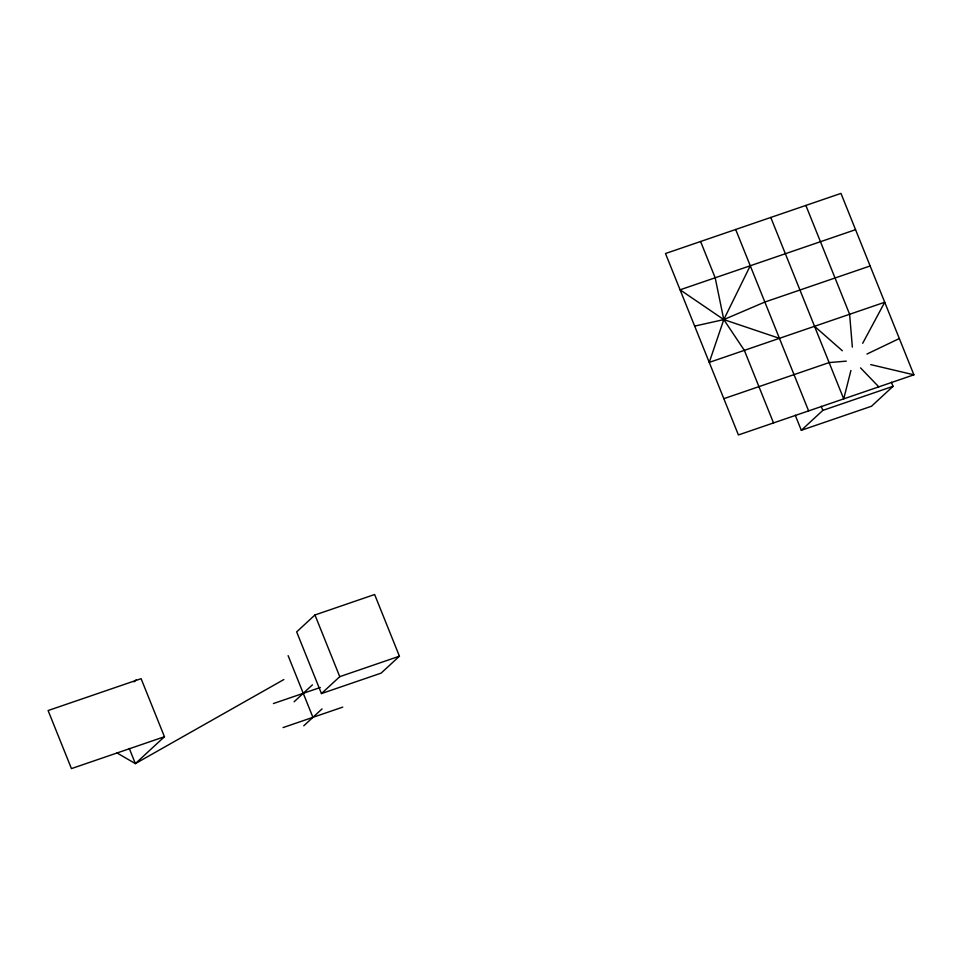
<?xml version="1.0" encoding="UTF-8"?>
<svg xmlns="http://www.w3.org/2000/svg" width="962" height="962" viewBox="0 0 962 962"><rect width="100%" height="100%" fill="white"/><g stroke="black" fill="none" stroke-linecap="round" stroke-linejoin="round"><path stroke-width="1.44" d="M850.925 370.466L843.71 398.881L770.778 217.448M750.264 265.765L723.785 319.6L709.247 362.385L884.727 302.248L862.686 343.302M134.031 681.854L136.219 679.833M164.442 736.736L71.441 768.602L48.1 710.545L141.101 678.679L164.442 736.736L135.365 763.612L117.051 752.969M314.959 614.971L296.657 631.89L321.452 693.578L381.108 673.135L399.422 656.204L374.627 594.516L314.959 614.971L339.754 676.659L321.452 693.578M294.107 701.779L312.409 684.86M303.764 725.805L322.066 708.886M795.249 415.223L801.31 430.291L822.847 410.377L893.037 386.327L891.377 382.215M893.037 386.327L871.5 406.241L801.31 430.291M283.862 679.545L135.365 763.612L129.281 748.484M866.942 354.052L899.314 338.54M855.555 229.677L680.074 289.815L723.785 319.6L779.436 338.335M870.141 265.969L764.85 302.044L723.785 319.6L694.66 326.106M723.833 398.677L829.124 362.59L846.295 361.135M913.9 374.819L738.419 434.956L665.488 253.535L840.968 193.398L913.9 374.819L870.718 364.61M339.754 676.659L399.422 656.204M273.424 703.547L320.31 687.481M283.081 727.573L342.749 707.118M814.537 326.31L842.327 350.745M860.545 367.893L878.799 386.856M805.867 205.423L849.626 314.285L852.344 347.102M821.187 406.277L822.847 410.377M735.677 229.473L808.609 410.906M700.589 241.498L715.175 277.79L723.785 319.6L744.347 350.36L773.52 422.931M288.119 655.663L312.915 717.339"/></g></svg>
